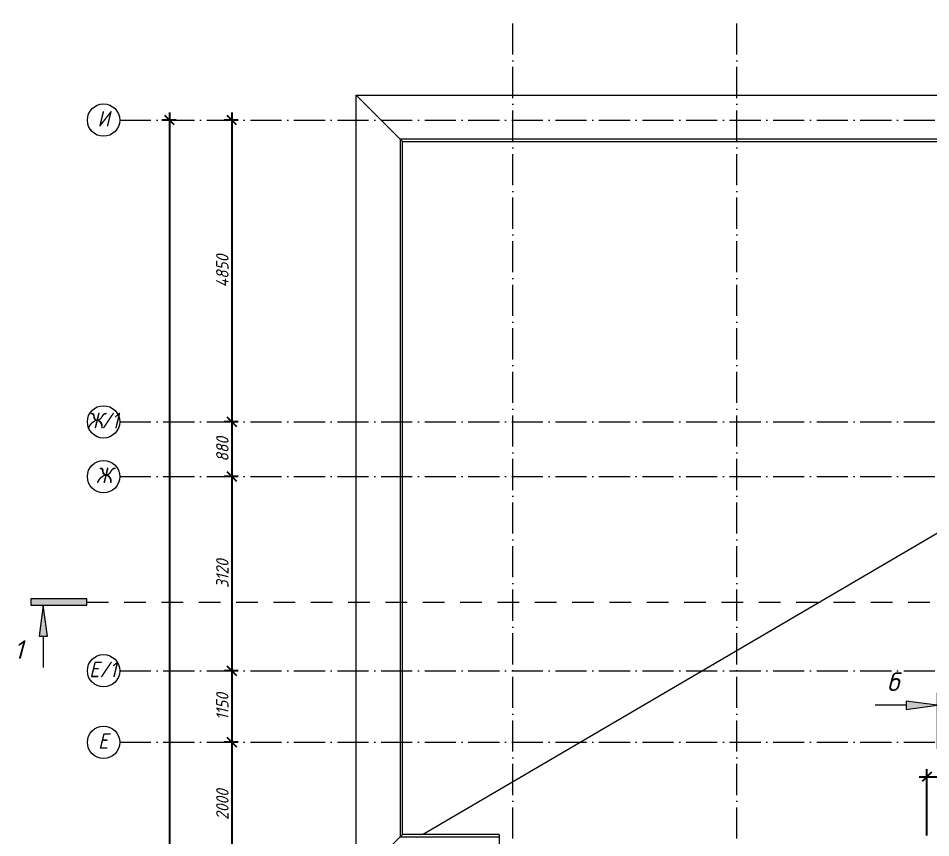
# Model space of a CAD drawing. Header units: millimetres. Extents: x -269418 to 201924, y -5890 to 98643.
# Drawn here: x -7841 to 6824, y 15466 to 28637 of the extents above; entities that cross this region are included whole.
import ezdxf

# ---------------------------------------------------------------- set-up
doc = ezdxf.new("R2010")
doc.units = ezdxf.units.MM
doc.linetypes.add('01 Штриховая _4 мм_', pattern=[600, 350, -250])
doc.linetypes.add('50_200_ШТРИХ_1Т_ш5_п1_п1_', pattern=[700, 500, -100, 0, -100])
for name, color, linetype, lineweight in [('A-ANNO-DIMS', 7, 'Continuous', 9), ('A-GENM', 7, 'Continuous', 9), ('A-ROOF', 7, 'Continuous', 9), ('G-ANNO-SYMB-1', 7, '01 Штриховая _4 мм_', 9), ('Оси', 7, 'Continuous', 9), ('Оси-1', 7, '50_200_ШТРИХ_1Т_ш5_п1_п1_', 9)]:
    doc.layers.add(name, color=color, linetype=linetype, lineweight=lineweight)
doc.styles.add('ISOCPEUR_I', font='isocpeui.ttf', dxfattribs={"width": 0.9, "height": 250})
doc.styles.add('ISOCPEUR_I_1', font='isocpeui.ttf', dxfattribs={"height": 300})
doc.styles.add('ISOCPEUR_I_2', font='isocpeui.ttf', dxfattribs={"width": 0.9, "height": 200})
doc.dimstyles.new('ISO-2_0_0_9К_СРЕДНИЙ_ФОН', dxfattribs={"dimscale": 304.8, "dimtxt": 199.196235, "dimasz": 0.492126, "dimexe": 0.393701, "dimexo": 0, "dimgap": 0.164042, "dimtad": 1, "dimdec": 0, "dimdsep": 46, "dimtxsty": 'ISOCPEUR_I_2', "dimblk1": 'OBLIQUE', "dimblk2": 'OBLIQUE', "dimsah": 1, "dimcen": 0.09, "dimdle": 0.393701, "dimazin": 0, "dimtfac": 1, "dimtdec": 4, "dimtix": 1, "dimtmove": 0, "dimatfit": 3, "dimfxl": 1, "dimtvp": 1, "dimtfill": 1, "dimtolj": 1, "dimtzin": 0, "dimarcsym": 2})

# ---------------------------------------------------------------- blocks, each defined once
blk = doc.blocks.new('парапет1 - парапет-18629556-АР1_1_Кладочный план 3 этажа')
at = {"layer": 'A-GENM'}
for p, q in [((-2411, 27400), (33928, 27400)), ((-2411, 27400), (-1702, 26691)), ((-2411, 14773), (-2411, 27400)), ((33219, 26691), (-1702, 26691)), ((-1702, 26691), (-1666, 26655)), ((-1702, 26691), (-1702, 15482)), ((-1665, 26654), (33182, 26654)), ((-1665, 15519), (-1665, 26654)), ((-2411, 14773), (-1702, 15482)), ((-1702, 15482), (-1666, 15518)), ((-1702, 15482), (-110, 15482)), ((-110, 15519), (-1665, 15519)), ((-110, 15519), (-110, 15518)), ((-110, 15518), (-110, 15482)), ((-110, 15482), (-110, 14773))]:
    blk.add_line(p, q, dxfattribs=at)
for points in [[(-1666, 26655), (-1665, 26654), (-1665, 26654), (-1665, 26654), (-1665, 26654)], [(-1666, 15518), (-1665, 15519), (-1665, 15519), (-1665, 15519), (-1665, 15519)]]:
    blk.add_open_spline(points, degree=3, dxfattribs=at)
blk = doc.blocks.new('Ось сетки - Круг_Ø6_00__ISO-2_5_0_9K_ кружки поменьше-23056867-АР1_1_Кладочный план 3 этажа')
at = {"layer": 'Оси'}
blk.add_circle((0, 0), 2.6, dxfattribs=at)
blk = doc.blocks.new('Разрез - Заголовок разреза-10218885-АР1_1_Кладочный план 3 этажа')
at = {"layer": 'G-ANNO-SYMB-1'}
for points in [[(0, 0.5), (0, -0.5), (-9, -0.5), (-9, 0.5)], [(-6.34, -5.5), (-7.66, -5.5), (-7, -0.5)]]:
    blk.add_hatch(color=256, dxfattribs=at).paths.add_polyline_path(points, flags=0)
for p, q in [((0, 0.5), (-9, 0.5)), ((-9, 0.5), (-9, -0.5)), ((0, -0.5), (0, 0.5)), ((-9, -0.5), (0, -0.5)), ((-7, -0.5), (-7.66, -5.5)), ((-6.34, -5.5), (-7, -0.5)), ((-7.66, -5.5), (-6.34, -5.5)), ((-7, -5.5), (-7, -10.5))]:
    blk.add_line(p, q, dxfattribs=at)
blk = doc.blocks.new('_Oblique')
at = {"color": 0, "linetype": 'ByBlock', "lineweight": -2}
blk.add_line((-0.5, -0.5), (0.5, 0.5), dxfattribs=at)
blk = doc.blocks.new('DIMBLOCK43-АР1_1_Кладочный план 3 этажа')
at = {"layer": 'A-ANNO-DIMS', "color": 0, "lineweight": -2, "transparency": 16777216}
for p, q in [((-4305, 27000), (-4531, 27000)), ((-4411, 27120), (-4411, 22030)), ((-4305, 22150), (-4531, 22150))]:
    blk.add_line(p, q, dxfattribs=at)
at = {"layer": 'Defpoints', "color": 0, "transparency": 16777216}
for p in [(-4305, 27000), (-4411, 22150), (-4305, 22150)]:
    blk.add_point(p, dxfattribs=at)
at = {"layer": 'A-ANNO-DIMS', "color": 0, "lineweight": -2, "transparency": 16777216, "xscale": 150, "yscale": 150, "zscale": 150}
for p, rotation in [((-4411, 27000), 90), ((-4411, 22150), 270)]:
    blk.add_blockref('_Oblique', p, dxfattribs=dict(at, rotation=rotation))
at = {"layer": 'A-ANNO-DIMS', "color": 0, "transparency": 16777216, "insert": (-4561, 24575), "char_height": 200, "width": 625.17, "attachment_point": 5, "rotation": 90, "style": 'ISOCPEUR_I_2', "bg_fill": 3, "box_fill_scale": 1.1, "bg_fill_color": 256, "bg_fill_true_color": 13158600, "bg_fill_transparency": 0}
blk.add_mtext('\\A1;4850', dxfattribs=at)
blk = doc.blocks.new('DIMBLOCK44-АР1_1_Кладочный план 3 этажа')
at = {"layer": 'A-ANNO-DIMS', "color": 0, "lineweight": -2, "transparency": 16777216}
for p, q in [((-4305, 22150), (-4531, 22150)), ((-4411, 22270), (-4411, 21150)), ((-4305, 21270), (-4531, 21270))]:
    blk.add_line(p, q, dxfattribs=at)
at = {"layer": 'Defpoints', "color": 0, "transparency": 16777216}
for p in [(-4305, 22150), (-4411, 21270), (-4305, 21270)]:
    blk.add_point(p, dxfattribs=at)
at = {"layer": 'A-ANNO-DIMS', "color": 0, "lineweight": -2, "transparency": 16777216, "xscale": 150, "yscale": 150, "zscale": 150}
for p, rotation in [((-4411, 22150), 90), ((-4411, 21270), 270)]:
    blk.add_blockref('_Oblique', p, dxfattribs=dict(at, rotation=rotation))
at = {"layer": 'A-ANNO-DIMS', "color": 0, "transparency": 16777216, "insert": (-4561, 21710), "char_height": 200, "width": 455.09, "attachment_point": 5, "rotation": 90, "style": 'ISOCPEUR_I_2', "bg_fill": 3, "box_fill_scale": 1.1, "bg_fill_color": 256, "bg_fill_true_color": 13158600, "bg_fill_transparency": 0}
blk.add_mtext('\\A1;880', dxfattribs=at)
blk = doc.blocks.new('DIMBLOCK45-АР1_1_Кладочный план 3 этажа')
at = {"layer": 'A-ANNO-DIMS', "color": 0, "lineweight": -2, "transparency": 16777216}
for p, q in [((-4305, 21270), (-4531, 21270)), ((-4411, 21390), (-4411, 18030)), ((-4305, 18150), (-4531, 18150))]:
    blk.add_line(p, q, dxfattribs=at)
at = {"layer": 'Defpoints', "color": 0, "transparency": 16777216}
for p in [(-4305, 21270), (-4411, 18150), (-4305, 18150)]:
    blk.add_point(p, dxfattribs=at)
at = {"layer": 'A-ANNO-DIMS', "color": 0, "lineweight": -2, "transparency": 16777216, "xscale": 150, "yscale": 150, "zscale": 150}
for p, rotation in [((-4411, 21270), 90), ((-4411, 18150), 270)]:
    blk.add_blockref('_Oblique', p, dxfattribs=dict(at, rotation=rotation))
at = {"layer": 'A-ANNO-DIMS', "color": 0, "transparency": 16777216, "insert": (-4561, 19710), "char_height": 200, "width": 560.81, "attachment_point": 5, "rotation": 90, "style": 'ISOCPEUR_I_2', "bg_fill": 3, "box_fill_scale": 1.1, "bg_fill_color": 256, "bg_fill_true_color": 13158600, "bg_fill_transparency": 0}
blk.add_mtext('\\A1;3120', dxfattribs=at)
blk = doc.blocks.new('DIMBLOCK46-АР1_1_Кладочный план 3 этажа')
at = {"layer": 'A-ANNO-DIMS', "color": 0, "lineweight": -2, "transparency": 16777216}
for p, q in [((-4411, 18270), (-4411, 16880)), ((-4305, 18150), (-4531, 18150)), ((-4305, 17000), (-4531, 17000))]:
    blk.add_line(p, q, dxfattribs=at)
at = {"layer": 'Defpoints', "color": 0, "transparency": 16777216}
for p in [(-4305, 18150), (-4411, 17000), (-4305, 17000)]:
    blk.add_point(p, dxfattribs=at)
at = {"layer": 'A-ANNO-DIMS', "color": 0, "lineweight": -2, "transparency": 16777216, "xscale": 150, "yscale": 150, "zscale": 150}
for p, rotation in [((-4411, 18150), 90), ((-4411, 17000), 270)]:
    blk.add_blockref('_Oblique', p, dxfattribs=dict(at, rotation=rotation))
at = {"layer": 'A-ANNO-DIMS', "color": 0, "transparency": 16777216, "insert": (-4561, 17575), "char_height": 200, "width": 514.85, "attachment_point": 5, "rotation": 90, "style": 'ISOCPEUR_I_2', "bg_fill": 3, "box_fill_scale": 1.1, "bg_fill_color": 256, "bg_fill_true_color": 13158600, "bg_fill_transparency": 0}
blk.add_mtext('\\A1;1150', dxfattribs=at)
blk = doc.blocks.new('DIMBLOCK47-АР1_1_Кладочный план 3 этажа')
at = {"layer": 'A-ANNO-DIMS', "color": 0, "lineweight": -2, "transparency": 16777216}
for p, q in [((-4411, 17120), (-4411, 14880)), ((-4305, 17000), (-4531, 17000)), ((-4305, 15000), (-4531, 15000))]:
    blk.add_line(p, q, dxfattribs=at)
at = {"layer": 'Defpoints', "color": 0, "transparency": 16777216}
for p in [(-4305, 17000), (-4411, 15000), (-4305, 15000)]:
    blk.add_point(p, dxfattribs=at)
at = {"layer": 'A-ANNO-DIMS', "color": 0, "lineweight": -2, "transparency": 16777216, "xscale": 150, "yscale": 150, "zscale": 150}
for p, rotation in [((-4411, 17000), 90), ((-4411, 15000), 270)]:
    blk.add_blockref('_Oblique', p, dxfattribs=dict(at, rotation=rotation))
at = {"layer": 'A-ANNO-DIMS', "color": 0, "transparency": 16777216, "insert": (-4561, 16000), "char_height": 200, "width": 606.78, "attachment_point": 5, "rotation": 90, "style": 'ISOCPEUR_I_2', "bg_fill": 3, "box_fill_scale": 1.1, "bg_fill_color": 256, "bg_fill_true_color": 13158600, "bg_fill_transparency": 0}
blk.add_mtext('\\A1;2000', dxfattribs=at)
blk = doc.blocks.new('DIMBLOCK55-АР1_1_Кладочный план 3 этажа')
at = {"layer": 'A-ANNO-DIMS', "color": 0, "lineweight": -2, "transparency": 16777216}
for p, q in [((-5305, 27000), (-5531, 27000)), ((-5411, 27120), (-5411, -120)), ((-5305, 0), (-5531, 0))]:
    blk.add_line(p, q, dxfattribs=at)
at = {"layer": 'Defpoints', "color": 0, "transparency": 16777216}
for p in [(-5305, 27000), (-5411, 0), (-5305, 0)]:
    blk.add_point(p, dxfattribs=at)
at = {"layer": 'A-ANNO-DIMS', "color": 0, "lineweight": -2, "transparency": 16777216, "xscale": 150, "yscale": 150, "zscale": 150}
for p, rotation in [((-5411, 27000), 90), ((-5411, 0), 270)]:
    blk.add_blockref('_Oblique', p, dxfattribs=dict(at, rotation=rotation))
at = {"layer": 'A-ANNO-DIMS', "color": 0, "transparency": 16777216, "insert": (-5563, 13500), "char_height": 200, "width": 758.48, "attachment_point": 5, "rotation": 90, "style": 'ISOCPEUR_I_2', "bg_fill": 3, "box_fill_scale": 1.1, "bg_fill_color": 256, "bg_fill_true_color": 13158600, "bg_fill_transparency": 0}
blk.add_mtext('\\A1;27000', dxfattribs=at)
blk = doc.blocks.new('DIMBLOCK437-АР1_1_Кладочный план 3 этажа')
at = {"layer": 'A-ANNO-DIMS', "color": 0, "lineweight": -2, "transparency": 16777216}
for p, q in [((6640, 16447), (7780, 16447)), ((6760, 15500), (6760, 16567)), ((7660, 15500), (7660, 16567))]:
    blk.add_line(p, q, dxfattribs=at)
at = {"layer": 'Defpoints', "color": 0, "transparency": 16777216}
for p in [(7660, 16447), (6760, 15500), (7660, 15500)]:
    blk.add_point(p, dxfattribs=at)
at = {"layer": 'A-ANNO-DIMS', "color": 0, "lineweight": -2, "transparency": 16777216, "xscale": 150, "yscale": 150, "zscale": 150, "rotation": 180}
blk.add_blockref('_Oblique', (6760, 16447), dxfattribs=at)
at = {"layer": 'A-ANNO-DIMS', "color": 0, "lineweight": -2, "transparency": 16777216, "xscale": 150, "yscale": 150, "zscale": 150}
blk.add_blockref('_Oblique', (7660, 16447), dxfattribs=at)
at = {"layer": 'A-ANNO-DIMS', "color": 0, "transparency": 16777216, "insert": (7210, 16597), "char_height": 200, "width": 455.09, "attachment_point": 5, "style": 'ISOCPEUR_I_2', "bg_fill": 3, "box_fill_scale": 1.1, "bg_fill_color": 256, "bg_fill_true_color": 13158600, "bg_fill_transparency": 0}
blk.add_mtext('\\A1;900', dxfattribs=at)

msp = doc.modelspace()

# ---------------------------------------------------------------- linework, layer by layer
at = {"layer": 'A-ROOF'}
msp.add_line((-1345, 15519.4), (13930, 24470), dxfattribs=at)
at = {"layer": 'G-ANNO-SYMB-1'}
msp.add_line((-6738.5, 19254.7), (42928.2, 19254.7), dxfattribs=at)
at = {"layer": 'Оси-1'}
for p, q in [((110, -4150), (110, 28636.9)), ((3710, -4150), (3710, 28636.9)), ((-6210, 27000), (125951.6, 27000)), ((-6210, 22150), (125951.6, 22150)), ((-6210, 21270), (125951.6, 21270)), ((-6210, 18150), (125951.6, 18150)), ((-6210, 17000), (125951.6, 17000))]:
    msp.add_line(p, q, dxfattribs=at)

# ---------------------------------------------------------------- block references
at = {"layer": 'A-GENM'}
msp.add_blockref('парапет1 - парапет-18629556-АР1_1_Кладочный план 3 этажа', (0, 0), dxfattribs=at)
at = {"layer": 'G-ANNO-SYMB-1', "xscale": 99.99999999999993, "yscale": 99.99999999999993, "zscale": 99.99999999999993}
msp.add_blockref('Разрез - Заголовок разреза-10218885-АР1_1_Кладочный план 3 этажа', (-6738.5, 19254.7), dxfattribs=at)
at = {"layer": 'G-ANNO-SYMB-1', "xscale": 99.99999999999993, "yscale": 99.99999999999993, "zscale": 99.99999999999993, "rotation": 269.9999999999998}
msp.add_blockref('Разрез - Заголовок разреза-10218885-АР1_1_Кладочный план 3 этажа', (6978.7, 16894.7), dxfattribs=at)
at = {"layer": 'Оси', "xscale": 99.99999999999993, "yscale": 99.99999999999993, "zscale": 99.99999999999993, "rotation": 269.9999999999994}
for p in [(-6470, 27000), (-6470, 22150), (-6470, 21270), (-6470, 18150), (-6470, 17000)]:
    msp.add_blockref('Ось сетки - Круг_Ø6_00__ISO-2_5_0_9K_ кружки поменьше-23056867-АР1_1_Кладочный план 3 этажа', p, dxfattribs=at)

# ---------------------------------------------------------------- texts
at = {"layer": 'G-ANNO-SYMB-1', "char_height": 300, "attachment_point": 1, "style": 'ISOCPEUR_I_1'}
for s, insert, width in [('\\fISOCPEUR|b0|i1|c204|p34|;1', (-7908.8, 18640.9), 184.388), ('\\fISOCPEUR|b0|i1|c204|p34|;б', (6118.1, 18123.3), 256.54)]:
    msp.add_mtext(s, dxfattribs=dict(at, insert=insert, width=width))
at = {"layer": 'Оси', "char_height": 250, "attachment_point": 1, "style": 'ISOCPEUR_I'}
for s, insert, width in [('\\fISOCPEUR|b0|i1|c204|p34|;\\W.9;И', (-6568, 27146.6), 223.671), ('\\fISOCPEUR|b0|i1|c204|p34|;\\W.9;Ж', (-6734.5, 22296.6), 281.392), ('/1', (-6502.3, 22296.6), 346.329), ('\\fISOCPEUR|b0|i1|c204|p34|;\\W.9;Ж', (-6591.8, 21416.6), 281.392), ('\\fISOCPEUR|b0|i1|c204|p34|;\\W.9;Е', (-6701.6, 18296.6), 202.025), ('/1', (-6534.9, 18296.6), 346.329), ('\\fISOCPEUR|b0|i1|c204|p34|;\\W.9;Е', (-6559, 17146.6), 202.025)]:
    msp.add_mtext(s, dxfattribs=dict(at, insert=insert, width=width))

# ---------------------------------------------------------------- next in the draw order: dimensions: what is measured, and where the dimension line sits
at = {"layer": 'A-ANNO-DIMS'}
for base, p1, p2, override, picture, middle in [((-5411.3, 0), (-5305.2, 27000), (-5305.2, 0), {"dimpost": '<>', "dimfxl": 26999.999823}, 'DIMBLOCK55-АР1_1_Кладочный план 3 этажа', (-5562.5, 13500)), ((-4410.9, 22150), (-4304.8, 27000), (-4304.8, 22150), {"dimpost": '<>', "dimfxl": 4849.999753}, 'DIMBLOCK43-АР1_1_Кладочный план 3 этажа', (-4560.9, 24575))]:
    dim = msp.add_linear_dim(base=base, p1=p1, p2=p2, angle=90, dimstyle='ISO-2_0_0_9К_СРЕДНИЙ_ФОН', override=override, dxfattribs=at)
    dim.commit()
    dim.dimension.update_dxf_attribs({"geometry": picture, "text_midpoint": middle})
dim = msp.add_linear_dim(base=(7660, 16447.1), p1=(6760, 15500), p2=(7660, 15500), dimstyle='ISO-2_0_0_9К_СРЕДНИЙ_ФОН', override={"dimpost": '<>', "dimfxl": 900}, dxfattribs=at)
dim.commit()
dim.dimension.update_dxf_attribs({"geometry": 'DIMBLOCK437-АР1_1_Кладочный план 3 этажа', "text_midpoint": (7210, 16597.1)})

# ---------------------------------------------------------------- next in the draw order: dimensions: what is measured, and where the dimension line sits
dim = msp.add_linear_dim(base=(-4410.9, 21270), p1=(-4304.8, 22150), p2=(-4304.8, 21270), angle=90, dimstyle='ISO-2_0_0_9К_СРЕДНИЙ_ФОН', override={"dimpost": '<>', "dimfxl": 880.000075}, dxfattribs=at)
dim.commit()
dim.dimension.update_dxf_attribs({"geometry": 'DIMBLOCK44-АР1_1_Кладочный план 3 этажа', "text_midpoint": (-4560.9, 21710)})

# ---------------------------------------------------------------- next in the draw order: dimensions: what is measured, and where the dimension line sits
dim = msp.add_linear_dim(base=(-4410.9, 18150), p1=(-4304.8, 21270), p2=(-4304.8, 18150), angle=90, dimstyle='ISO-2_0_0_9К_СРЕДНИЙ_ФОН', override={"dimpost": '<>', "dimfxl": 3119.999925}, dxfattribs=at)
dim.commit()
dim.dimension.update_dxf_attribs({"geometry": 'DIMBLOCK45-АР1_1_Кладочный план 3 этажа', "text_midpoint": (-4560.9, 19710)})

# ---------------------------------------------------------------- next in the draw order: dimensions: what is measured, and where the dimension line sits
dim = msp.add_linear_dim(base=(-4410.9, 17000), p1=(-4304.8, 18150), p2=(-4304.8, 17000), angle=90, dimstyle='ISO-2_0_0_9К_СРЕДНИЙ_ФОН', override={"dimpost": '<>', "dimfxl": 1150}, dxfattribs=at)
dim.commit()
dim.dimension.update_dxf_attribs({"geometry": 'DIMBLOCK46-АР1_1_Кладочный план 3 этажа', "text_midpoint": (-4560.9, 17575)})

# ---------------------------------------------------------------- next in the draw order: dimensions: what is measured, and where the dimension line sits
dim = msp.add_linear_dim(base=(-4410.9, 15000), p1=(-4304.8, 17000), p2=(-4304.8, 15000), angle=90, dimstyle='ISO-2_0_0_9К_СРЕДНИЙ_ФОН', override={"dimpost": '<>', "dimfxl": 2000.000075}, dxfattribs=at)
dim.commit()
dim.dimension.update_dxf_attribs({"geometry": 'DIMBLOCK47-АР1_1_Кладочный план 3 этажа', "text_midpoint": (-4560.9, 16000)})

doc.saveas('drawing.dxf')
